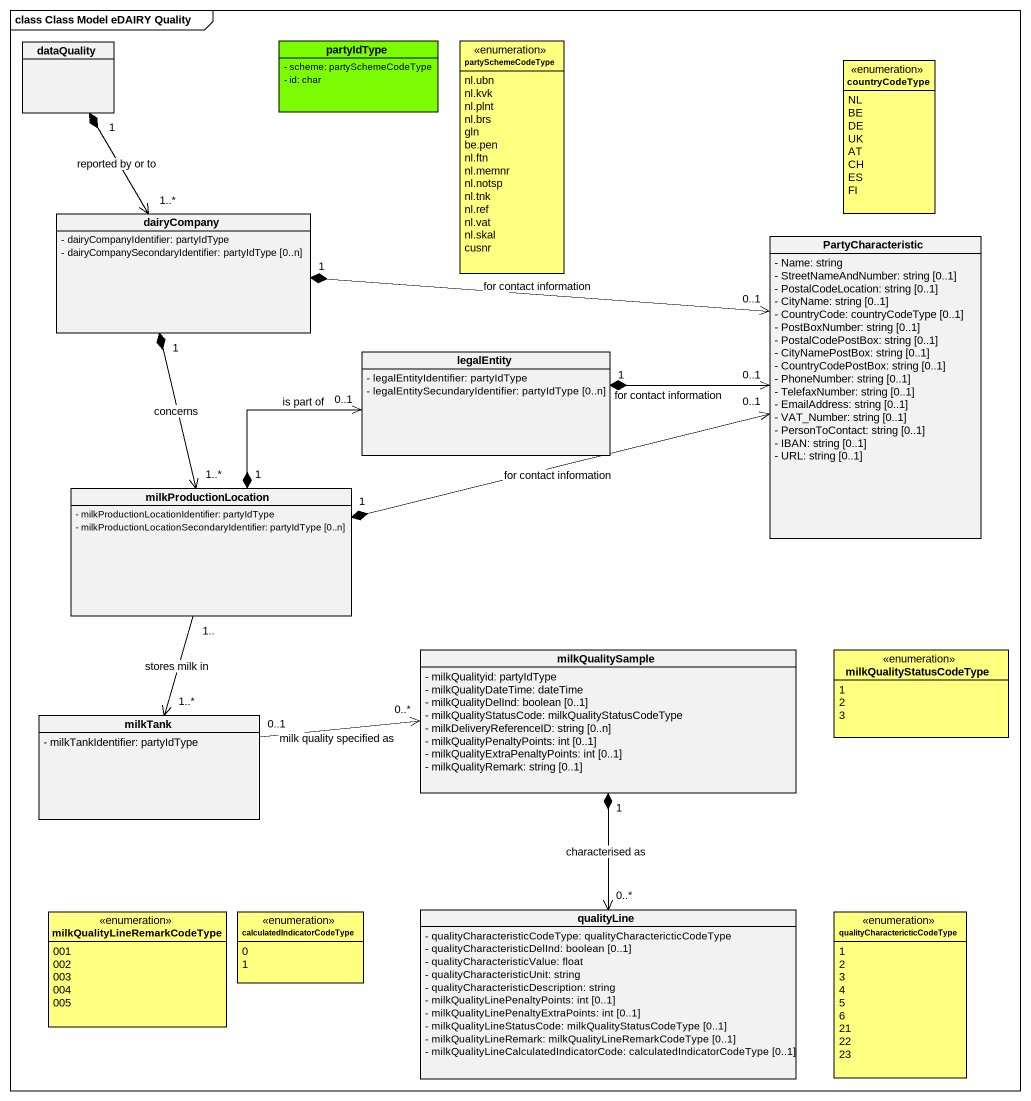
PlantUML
@startuml
mainframe class Class Model eDAIRY Quality
hide circle
hide empty members
skinparam classAttributeIconSize 0
class dataQuality
class partyIdType #7CFC00 {
  - scheme: partySchemeCodeType
  - id: char
}
enum partySchemeCodeType #FFFF80 {
  nl.ubn
  nl.kvk
  nl.plnt
  nl.brs
  gln
  be.pen
  nl.ftn
  nl.memnr
  nl.notsp
  nl.tnk
  nl.ref
  nl.vat
  nl.skal
  cusnr
}
enum countryCodeType #FFFF80 {
  NL
  BE
  DE
  UK
  AT
  CH
  ES
  FI
}
class dairyCompany {
  - dairyCompanyIdentifier: partyIdType
  - dairyCompanySecondaryIdentifier: partyIdType [0..n]
}
class PartyCharacteristic {
  - Name: string
  - StreetNameAndNumber: string [0..1]
  - PostalCodeLocation: string [0..1]
  - CityName: string [0..1]
  - CountryCode: countryCodeType [0..1]
  - PostBoxNumber: string [0..1]
  - PostalCodePostBox: string [0..1]
  - CityNamePostBox: string [0..1]
  - CountryCodePostBox: string [0..1]
  - PhoneNumber: string [0..1]
  - TelefaxNumber: string [0..1]
  - EmailAddress: string [0..1]
  - VAT_Number: string [0..1]
  - PersonToContact: string [0..1]
  - IBAN: string [0..1]
  - URL: string [0..1]
}
class legalEntity {
  - legalEntityIdentifier: partyIdType
  - legalEntitySecundaryIdentifier: partyIdType [0..n]
}
class milkProductionLocation {
  - milkProductionLocationIdentifier: partyIdType
  - milkProductionLocationSecondaryIdentifier: partyIdType [0..n]
}
class milkQualitySample {
  - milkQualityid: partyIdType
  - milkQualityDateTime: dateTime
  - milkQualityDelInd: boolean [0..1]
  - milkQualityStatusCode: milkQualityStatusCodeType
  - milkDeliveryReferenceID: string [0..n]
  - milkQualityPenaltyPoints: int [0..1]
  - milkQualityExtraPenaltyPoints: int [0..1]
  - milkQualityRemark: string [0..1]
}
enum milkQualityStatusCodeType #FFFF80 {
  1
  2
  3
}
class milkTank {
  - milkTankIdentifier: partyIdType
}
enum "milkQualityLineRemarkCodeType" as milkQualityLineRemarkCodeTyp #FFFF80 {
  001
  002
  003
  004
  005
}
enum calculatedIndicatorCodeType #FFFF80 {
  0
  1
}
class qualityLine {
  - qualityCharacteristicCodeType: qualityCharactericticCodeType
  - qualityCharacteristicDelInd: boolean [0..1]
  - qualityCharacteristicValue: float
  - qualityCharacteristicUnit: string
  - qualityCharacteristicDescription: string
  - milkQualityLinePenaltyPoints: int [0..1]
  - milkQualityLinePenaltyExtraPoints: int [0..1]
  - milkQualityLineStatusCode: milkQualityStatusCodeType [0..1]
  - milkQualityLineRemark: milkQualityLineRemarkCodeType [0..1]
  - milkQualityLineCalculatedIndicatorCode: calculatedIndicatorCodeType [0..1]
}
enum "qualityCharactericticCodeType" as qualityCharactericticCodeTyp #FFFF80 {
  1
  2
  3
  4
  5
  6
  21
  22
  23
}
dataQuality "1" *--> "1..*" dairyCompany : reported by or to
dairyCompany "1" *-right-> "0..1" PartyCharacteristic : for contact information
dairyCompany "1" *--> "1..*" milkProductionLocation : concerns
legalEntity "1" *-right-> "0..1" PartyCharacteristic : for contact information
milkProductionLocation "1" *-right-> "0..1" PartyCharacteristic : for contact information
milkProductionLocation "1" *-right-> "0..1" legalEntity : is part of
milkProductionLocation "1.." --> "1..*" milkTank : stores milk in
milkQualitySample "1" *--> "0..*" qualityLine : characterised as
milkTank "0..1" -right-> "0..*" milkQualitySample : milk quality specified as
@enduml
